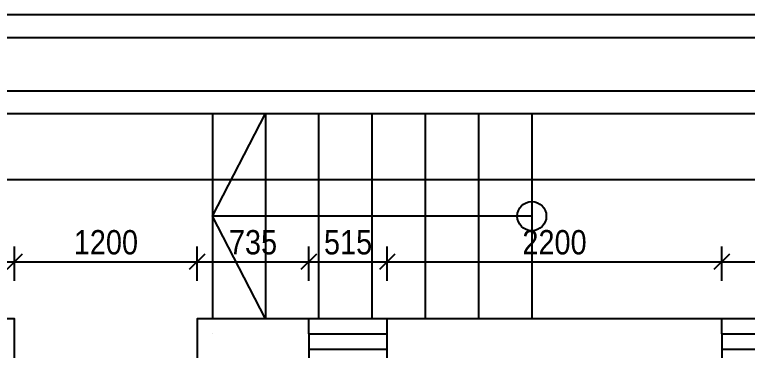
# Model space of a CAD drawing. Header units: millimetres. Extents: x 465413 to 965836, y 2516576 to 3795663.
# Drawn here: x 877505 to 882322, y 2796635 to 2798842 of the extents above; entities that cross this region are included whole.
import ezdxf

# ---------------------------------------------------------------- set-up
doc = ezdxf.new("R2010")
doc.units = ezdxf.units.MM
for name, color, linetype in [('MUR-POH', 64, 'Continuous'), ('MUR_POH', 64, 'Continuous'), ('MUR_REZ', 3, 'Continuous'), ('PLO_LIN', 6, 'Continuous'), ('SAN-POH', 151, 'Continuous')]:
    doc.layers.add(name, color=color, linetype=linetype)
doc.styles.add('ROMANS', font='arial.ttf', dxfattribs={"width": 0.85})
doc.dimstyles.new('PAJO1-studia', dxfattribs={"dimtxt": 160, "dimasz": 100, "dimexe": 100, "dimexo": 250, "dimgap": 45, "dimtad": 1, "dimdec": 0, "dimrnd": 5, "dimtxsty": 'ROMANS', "dimblk": 'OBLIQUE', "dimcen": 200, "dimdle": 90, "dimadec": 0, "dimazin": 0, "dimtfac": 1, "dimtdec": 0, "dimtmove": 1, "dimatfit": 3, "dimfxl": 1, "dimarcsym": 0})

# ---------------------------------------------------------------- blocks, each defined once
blk = doc.blocks.new('_OBLIQUE')
at = {"color": 0, "linetype": 'ByBlock'}
blk.add_line((-0.5, -0.5), (0.5, 0.5), dxfattribs=at)
blk = doc.blocks.new('*D461')
at = {"layer": 'Defpoints', "color": 0}
for p in [(877504.8, 2797217.8), (876604.8, 2796842.2), (877504.8, 2796842.2)]:
    blk.add_point(p, dxfattribs=at)
at = {"layer": 'PLO_LIN', "color": 0, "lineweight": -2}
for p, q in [((876604.8, 2797092.2), (876604.8, 2797317.8)), ((877504.8, 2797092.2), (877504.8, 2797317.8)), ((876514.8, 2797217.8), (877594.8, 2797217.8))]:
    blk.add_line(p, q, dxfattribs=at)
at = {"layer": 'PLO_LIN', "color": 0, "lineweight": -2, "xscale": 100, "yscale": 100, "zscale": 100, "rotation": 180}
blk.add_blockref('_OBLIQUE', (876604.8, 2797217.8), dxfattribs=at)
at = {"layer": 'PLO_LIN', "color": 0, "lineweight": -2, "xscale": 100, "yscale": 100, "zscale": 100}
blk.add_blockref('_OBLIQUE', (877504.8, 2797217.8), dxfattribs=at)
at = {"layer": 'PLO_LIN', "color": 0, "insert": (877054.8, 2797344.5), "char_height": 160, "attachment_point": 5, "style": 'ROMANS'}
blk.add_mtext('900', dxfattribs=at)
blk = doc.blocks.new('*D462')
at = {"layer": 'Defpoints', "color": 0}
for p in [(878704.8, 2797217.8), (877504.8, 2796842.2), (878704.8, 2796842.2)]:
    blk.add_point(p, dxfattribs=at)
at = {"layer": 'PLO_LIN', "color": 0, "lineweight": -2}
for p, q in [((877504.8, 2797092.2), (877504.8, 2797317.8)), ((878704.8, 2797092.2), (878704.8, 2797317.8)), ((877414.8, 2797217.8), (878794.8, 2797217.8))]:
    blk.add_line(p, q, dxfattribs=at)
at = {"layer": 'PLO_LIN', "color": 0, "lineweight": -2, "xscale": 100, "yscale": 100, "zscale": 100, "rotation": 180}
blk.add_blockref('_OBLIQUE', (877504.8, 2797217.8), dxfattribs=at)
at = {"layer": 'PLO_LIN', "color": 0, "lineweight": -2, "xscale": 100, "yscale": 100, "zscale": 100}
blk.add_blockref('_OBLIQUE', (878704.8, 2797217.8), dxfattribs=at)
at = {"layer": 'PLO_LIN', "color": 0, "insert": (878104.8, 2797344.5), "char_height": 160, "attachment_point": 5, "style": 'ROMANS'}
blk.add_mtext('1200', dxfattribs=at)
blk = doc.blocks.new('*D463')
at = {"layer": 'Defpoints', "color": 0}
for p in [(879439.2, 2797217.8), (878704.8, 2796842.2), (879439.2, 2796842.2)]:
    blk.add_point(p, dxfattribs=at)
at = {"layer": 'PLO_LIN', "color": 0, "lineweight": -2}
for p, q in [((878704.8, 2797092.2), (878704.8, 2797317.8)), ((879439.2, 2797092.2), (879439.2, 2797317.8)), ((878614.8, 2797217.8), (879529.2, 2797217.8))]:
    blk.add_line(p, q, dxfattribs=at)
at = {"layer": 'PLO_LIN', "color": 0, "lineweight": -2, "xscale": 100, "yscale": 100, "zscale": 100, "rotation": 180}
blk.add_blockref('_OBLIQUE', (878704.8, 2797217.8), dxfattribs=at)
at = {"layer": 'PLO_LIN', "color": 0, "lineweight": -2, "xscale": 100, "yscale": 100, "zscale": 100}
blk.add_blockref('_OBLIQUE', (879439.2, 2797217.8), dxfattribs=at)
at = {"layer": 'PLO_LIN', "color": 0, "insert": (879072, 2797344.5), "char_height": 160, "attachment_point": 5, "style": 'ROMANS'}
blk.add_mtext('735', dxfattribs=at)
blk = doc.blocks.new('*D464')
at = {"layer": 'Defpoints', "color": 0}
for p in [(879954.8, 2797217.8), (879439.2, 2796842.2), (879954.8, 2796842.2)]:
    blk.add_point(p, dxfattribs=at)
at = {"layer": 'PLO_LIN', "color": 0, "lineweight": -2}
for p, q in [((879439.2, 2797092.2), (879439.2, 2797317.8)), ((879954.8, 2797092.2), (879954.8, 2797317.8)), ((879349.2, 2797217.8), (880044.8, 2797217.8))]:
    blk.add_line(p, q, dxfattribs=at)
at = {"layer": 'PLO_LIN', "color": 0, "lineweight": -2, "xscale": 100, "yscale": 100, "zscale": 100, "rotation": 180}
blk.add_blockref('_OBLIQUE', (879439.2, 2797217.8), dxfattribs=at)
at = {"layer": 'PLO_LIN', "color": 0, "lineweight": -2, "xscale": 100, "yscale": 100, "zscale": 100}
blk.add_blockref('_OBLIQUE', (879954.8, 2797217.8), dxfattribs=at)
at = {"layer": 'PLO_LIN', "color": 0, "insert": (879697, 2797344.5), "char_height": 160, "attachment_point": 5, "style": 'ROMANS'}
blk.add_mtext('515', dxfattribs=at)
blk = doc.blocks.new('*D465')
at = {"layer": 'Defpoints', "color": 0}
for p in [(882154.2, 2797217.8), (879954.8, 2796842.2), (882154.2, 2796842.2)]:
    blk.add_point(p, dxfattribs=at)
at = {"layer": 'PLO_LIN', "color": 0, "lineweight": -2}
for p, q in [((879954.8, 2797092.2), (879954.8, 2797317.8)), ((882154.2, 2797092.2), (882154.2, 2797317.8)), ((879864.8, 2797217.8), (882244.2, 2797217.8))]:
    blk.add_line(p, q, dxfattribs=at)
at = {"layer": 'PLO_LIN', "color": 0, "lineweight": -2, "xscale": 100, "yscale": 100, "zscale": 100, "rotation": 180}
blk.add_blockref('_OBLIQUE', (879954.8, 2797217.8), dxfattribs=at)
at = {"layer": 'PLO_LIN', "color": 0, "lineweight": -2, "xscale": 100, "yscale": 100, "zscale": 100}
blk.add_blockref('_OBLIQUE', (882154.2, 2797217.8), dxfattribs=at)
at = {"layer": 'PLO_LIN', "color": 0, "insert": (881054.5, 2797344.5), "char_height": 160, "attachment_point": 5, "style": 'ROMANS'}
blk.add_mtext('2200', dxfattribs=at)
blk = doc.blocks.new('*D466')
at = {"layer": 'Defpoints', "color": 0}
for p in [(883054.8, 2797217.8), (882154.2, 2796842.2), (883054.8, 2796842.2)]:
    blk.add_point(p, dxfattribs=at)
at = {"layer": 'PLO_LIN', "color": 0, "lineweight": -2}
for p, q in [((882154.2, 2797092.2), (882154.2, 2797317.8)), ((883054.8, 2797092.2), (883054.8, 2797317.8)), ((882064.2, 2797217.8), (883144.8, 2797217.8))]:
    blk.add_line(p, q, dxfattribs=at)
at = {"layer": 'PLO_LIN', "color": 0, "lineweight": -2, "xscale": 100, "yscale": 100, "zscale": 100, "rotation": 180}
blk.add_blockref('_OBLIQUE', (882154.2, 2797217.8), dxfattribs=at)
at = {"layer": 'PLO_LIN', "color": 0, "lineweight": -2, "xscale": 100, "yscale": 100, "zscale": 100}
blk.add_blockref('_OBLIQUE', (883054.8, 2797217.8), dxfattribs=at)
at = {"layer": 'PLO_LIN', "color": 0, "insert": (882604.5, 2797344.5), "char_height": 160, "attachment_point": 5, "style": 'ROMANS'}
blk.add_mtext('900', dxfattribs=at)
blk = doc.blocks.new('*D468')
at = {"layer": 'Defpoints', "color": 0}
for p in [(860232.3, 2797756), (860232.3, 2796842.2), (884654.8, 2796842.2)]:
    blk.add_point(p, dxfattribs=at)
at = {"layer": 'PLO_LIN', "color": 0, "lineweight": -2}
for p, q in [((860232.3, 2797092.2), (860232.3, 2797856)), ((884654.8, 2797092.2), (884654.8, 2797856)), ((884744.8, 2797756), (860142.3, 2797756))]:
    blk.add_line(p, q, dxfattribs=at)
at = {"layer": 'PLO_LIN', "color": 0, "lineweight": -2, "xscale": 100, "yscale": 100, "zscale": 100, "rotation": 180}
blk.add_blockref('_OBLIQUE', (860232.3, 2797756), dxfattribs=at)
at = {"layer": 'PLO_LIN', "color": 0, "lineweight": -2, "xscale": 100, "yscale": 100, "zscale": 100}
blk.add_blockref('_OBLIQUE', (884654.8, 2797756), dxfattribs=at)
at = {"layer": 'PLO_LIN', "color": 0, "insert": (872443.6, 2797882.7), "char_height": 160, "attachment_point": 5, "style": 'ROMANS'}
blk.add_mtext('24420', dxfattribs=at)

msp = doc.modelspace()

# ---------------------------------------------------------------- linework, layer by layer
at = {"layer": 'MUR-POH', "color": 252}
for points in [[(866561.7, 2798342.2), (878404.8, 2798342.2)], [(866561.7, 2798342.2), (884454.4, 2798342.2)], [(866561.7, 2798192.2), (878504.8, 2798192.2)], [(866561.7, 2798192.2), (884454.2, 2798192.2)]]:
    msp.add_lwpolyline(points, dxfattribs=at)
at = {"layer": 'MUR-POH', "color": 1}
for points in [[(879154.8, 2796842.2), (878804.8, 2797517.2), (879154.8, 2798192.2)], [(878804.8, 2798192.2), (878804.8, 2796842.2)], [(879154.8, 2798192.2), (879154.8, 2796842.2)], [(879503.6, 2798192.2), (879503.6, 2796842.2)], [(879853.6, 2798192.2), (879853.6, 2796842.2)], [(880203.6, 2798192.2), (880203.6, 2796842.2)], [(880553.6, 2798192.2), (880553.6, 2796842.2)], [(880904.8, 2798192.2), (880904.8, 2796842.2)], [(880904.8, 2797517.2), (878804.8, 2797517.2)]]:
    msp.add_lwpolyline(points, dxfattribs=at)
msp.add_circle((880904.8, 2797517.2), 95.8, dxfattribs=at)
at = {"layer": 'MUR_POH', "flags": 128}
for points in [[(879954.8, 2796842.2), (879439.2, 2796842.2)], [(883054.8, 2796842.2), (882154.2, 2796842.2)]]:
    msp.add_lwpolyline(points, dxfattribs=at)
at = {"layer": 'MUR_REZ'}
msp.add_line((878804.8, 2796742.2), (878804.8, 2796742.2), dxfattribs=at)
at = {"layer": 'MUR_REZ', "flags": 128}
for points in [[(894508.2, 2786834.3), (861053.7, 2786367.9), (842089.5, 2786361), (841965.4, 2798682.4), (859491.4, 2798842.2), (894148.2, 2798842.2), (894508.2, 2786834.3)], [(877504.8, 2796442.2), (877504.8, 2796842.2), (876604.8, 2796842.2)], [(879439.2, 2796842.2), (878704.8, 2796842.2), (878704.8, 2796442.2)], [(879439.2, 2796742.2), (879439.2, 2796842.2)], [(879954.8, 2796742.2), (879954.8, 2796842.2)], [(879954.8, 2796742.2), (879954.8, 2796842.2)], [(882154.2, 2796842.2), (879954.8, 2796842.2)], [(882154.2, 2796742.2), (882154.2, 2796842.2)], [(879439.2, 2796742.2), (879439.2, 2796442.2)], [(879954.8, 2796442.2), (879954.8, 2796742.2)], [(882154.2, 2796742.2), (882154.2, 2796442.2)]]:
    msp.add_lwpolyline(points, dxfattribs=at)
at = {"layer": 'MUR_REZ'}
msp.add_lwpolyline([(860232.3, 2798692.2), (887911.6, 2798692.2)], dxfattribs=at)
at = {"layer": 'SAN-POH'}
for points in [[(879439.2, 2796742.2), (879954.8, 2796742.2)], [(882154.2, 2796742.2), (883054.8, 2796742.2)], [(879439.2, 2796642.2), (879954.8, 2796642.2)], [(882154.2, 2796642.2), (883054.8, 2796642.2)]]:
    msp.add_lwpolyline(points, dxfattribs=at)

# ---------------------------------------------------------------- dimensions: what is measured, and where the dimension line sits
at = {"layer": 'PLO_LIN', "color": 252}
for base, p1, p2, picture, middle in [((860232.3223, 2797756.0008), (884654.8163, 2796842.1703), (860232.3223, 2796842.1703), '*D468', (872443.5693, 2797882.6808)), ((877504.8, 2797217.8), (876604.8, 2796842.2), (877504.8, 2796842.2), '*D461', (877054.8, 2797344.5)), ((878704.8, 2797217.8), (877504.8, 2796842.2), (878704.8, 2796842.2), '*D462', (878104.8, 2797344.5)), ((879439.2, 2797217.8), (878704.8, 2796842.2), (879439.2, 2796842.2), '*D463', (879072, 2797344.5)), ((879954.8, 2797217.8), (879439.2, 2796842.2), (879954.8, 2796842.2), '*D464', (879697, 2797344.5)), ((882154.2, 2797217.8), (879954.8, 2796842.2), (882154.2, 2796842.2), '*D465', (881054.5, 2797344.5)), ((883054.8, 2797217.8), (882154.2, 2796842.2), (883054.8, 2796842.2), '*D466', (882604.5, 2797344.5))]:
    dim = msp.add_linear_dim(base=base, p1=p1, p2=p2, dimstyle='PAJO1-studia', dxfattribs=at)
    dim.commit()
    dim.dimension.update_dxf_attribs({"geometry": picture, "text_midpoint": middle})

doc.saveas('drawing.dxf')
